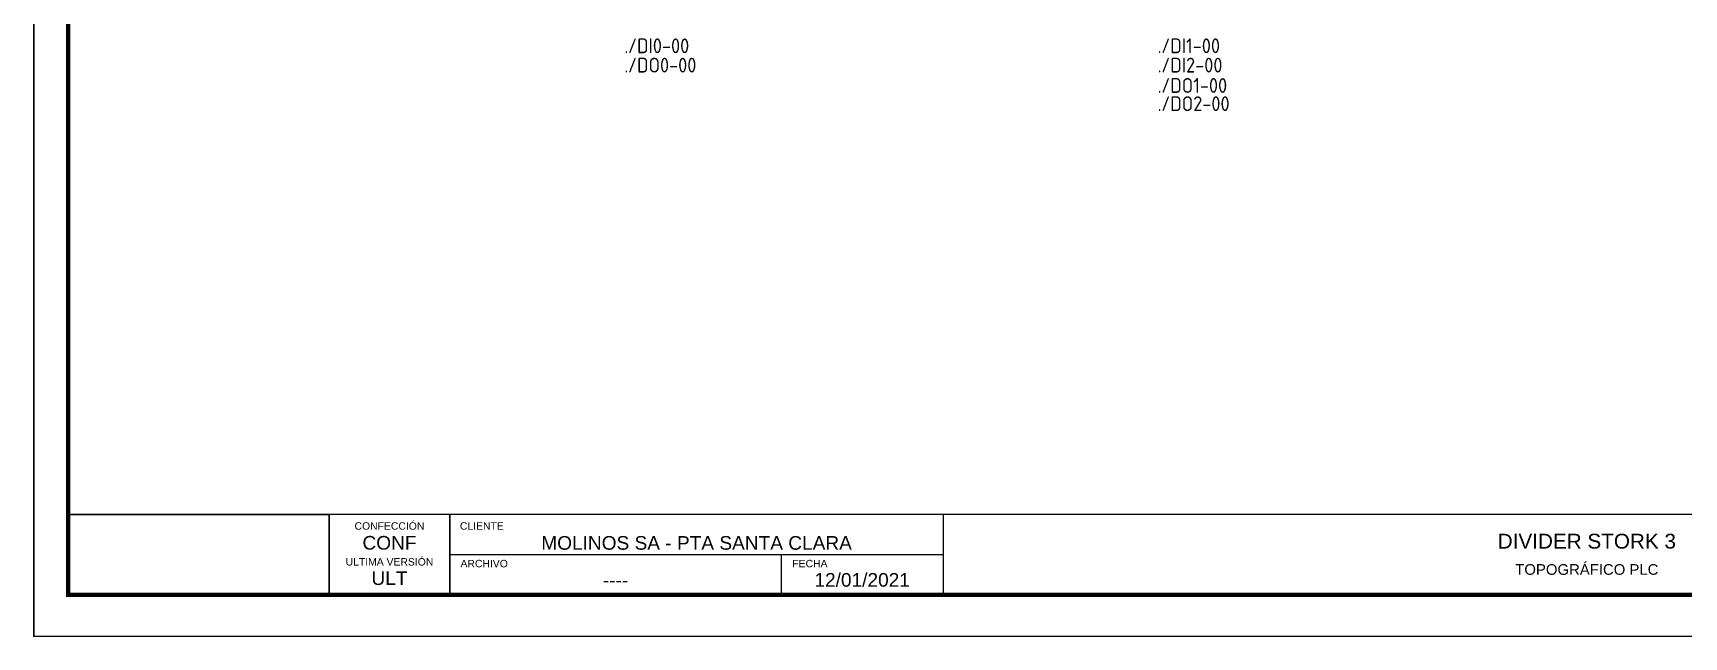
# Model space of a CAD drawing. Header units: millimetres. Extents: x 0 to 3797, y 0 to 1394.
# Drawn here: x 0 to 278.6, y 0 to 102 of the extents above; entities that cross this region are included whole.
import ezdxf
from ezdxf.enums import TextEntityAlignment as Align

# ---------------------------------------------------------------- set-up
doc = ezdxf.new("R2010")
doc.units = ezdxf.units.MM
doc.layers.add('eProC - L2', color=41, linetype='Continuous', lineweight=20)
doc.layers.add('SYMS', color=7, linetype='Continuous')
doc.layers.add('XREF', color=7, linetype='Continuous')
doc.styles.get("Standard").update_dxf_attribs({"font": 'arial.ttf'})
doc.styles.add('WD_IEC', font='ISOCP2.shx', dxfattribs={"width": 0.9, "height": 4})
picture_1 = doc.add_image_def('image1.jpg', size_in_pixel=(564, 174))

# ---------------------------------------------------------------- blocks, each defined once
blk = doc.blocks.new('HA2S1_REF')
at = {"insert": (-0.06, -1.16), "char_height": 2.5, "attachment_point": 7, "style": 'WD_IEC'}
blk.add_mtext_dynamic_manual_height_columns('./', width=7.4899, gutter_width=12.5, heights=[0], dxfattribs=at)
at = {"style": 'WD_IEC', "flags": 8}
blk.add_attdef('SIGCODE', (0, 3), '', height=2.5, dxfattribs=at)
at = {"style": 'WD_IEC'}
blk.add_attdef('XREF', (2.04, -1.16), '', height=2.5, dxfattribs=at)
blk.add_attdef('DESC1', text='', height=2.5, dxfattribs=at).set_placement((4.5, -4.1), align=Align.MIDDLE_CENTER)
blk = doc.blocks.new('eproc_rotulo_010')
at = {"layer": 'eProC - L2', "color": 0, "lineweight": 5, "const_width": 0.233}
for points in [[(0.12, 297.12), (420.12, 297.12), (420.12, 0.12), (0.12, 0.12), (0.12, 297.12)], [(5.9, 20.72), (414.37, 20.7)], [(49.98, 7.12), (49.98, 20.72)], [(70.35, 7.12), (70.35, 20.72)], [(153.64, 7.04), (153.64, 20.64)], [(70.35, 13.92), (153.64, 13.92)], [(126.3, 7.12), (126.3, 13.92)]]:
    blk.add_lwpolyline(points, dxfattribs=at)
at = {"layer": 'eProC - L2', "color": 0}
blk.add_lwpolyline([(420.12, 0.12), (420.12, 297.12), (0.12, 297.12), (0.12, 0.12), (420.12, 0.12)], dxfattribs=at)
at = {"layer": 'eProC - L2', "color": 0, "lineweight": 40, "const_width": 0.75}
blk.add_lwpolyline([(5.92, 7.13), (414.37, 7.11), (414.4, 282.24), (5.95, 282.27)], close=True, dxfattribs=at)
at = {"layer": 'eProC - L2', "color": 0, "char_height": 1.2552}
for s, insert, attachment_point in [('{\\fArial|b0|i0|c0|p18;CONFECCIÓN }', (60.16, 18.11), 8), ('{\\fArial|b0|i0|c0|p18;CLIENTE}', (72.05, 18.11), 7), ('{\\fArial|b0|i0|c0|p18;ULTIMA VERSIÓN}', (60.16, 12.05), 8), ('{\\fArial|b0|i0|c0|p18;ARCHIVO}', (72.15, 11.76), 7), ('{\\fArial|b0|i0|c0|p18;FECHA}', (128.15, 11.76), 7)]:
    blk.add_mtext(s, dxfattribs=dict(at, insert=insert, attachment_point=attachment_point))
at = {"layer": 'eProC - L2', "color": 0}
for tag, height, p in [('CONF', 2.31, (60.16, 14.76)), ('CLIENTE', 2.31, (111.99, 14.74)), ('DESC_1', 2.5, (262.25, 14.94)), ('DESC__2', 1.8, (262.25, 10.51)), ('ULT', 2.31, (60.16, 8.79)), ('ARCH', 2.31, (98.32, 8.46)), ('FECHA', 2.31, (139.94, 8.5))]:
    blk.add_attdef(tag, text='', height=height, dxfattribs=at).set_placement(p, align=Align.CENTER)
for tag, p in [('GR', (386.11, 17)), ('PGRAL', (411.76, 17.25)), ('PG', (382.35, 11.13)), ('PT', (394.05, 11.13)), ('PAGT', (408.55, 11.13))]:
    blk.add_attdef(tag, text='', height=3, dxfattribs=at).set_placement(p, align=Align.MIDDLE_CENTER)
at = {"layer": 'eProC - L2', "color": 0, "flags": 9}
blk.add_attdef('WD_TB', (0.12, 0.12), '', height=2.5, dxfattribs=at)
at = {"layer": 'eProC - L2', "color": 0}
image = blk.add_image(picture_1, insert=(5.9, 7.12), size_in_units=(44.08, 13.6), dxfattribs=at)
image.dxf.flags = 7

msp = doc.modelspace()

# ---------------------------------------------------------------- block references
at = {"layer": 'eProC - L2'}
ref = msp.add_blockref('eproc_rotulo_010', (0, 0), dxfattribs=at)
ref.add_attrib('CONF', 'CONF', dxfattribs={"color": 0, "height": 2.3051}).set_placement((60.164, 14.76), align=Align.CENTER)
ref.add_attrib('ULT', 'ULT', dxfattribs={"color": 0, "height": 2.3051}).set_placement((60.164, 8.785), align=Align.CENTER)
ref.add_attrib('ARCH', '----', dxfattribs={"color": 0, "height": 2.3051}).set_placement((98.324, 8.464), align=Align.CENTER)
ref.add_attrib('DESC_1', 'DIVIDER STORK 3', dxfattribs={"color": 0, "height": 2.5}).set_placement((262.253, 14.938), align=Align.CENTER)
ref.add_attrib('DESC__2', 'TOPOGRÁFICO PLC', dxfattribs={"color": 0, "height": 1.8}).set_placement((262.253, 10.507), align=Align.CENTER)
ref.add_attrib('FECHA', '12/01/2021', dxfattribs={"color": 0, "height": 2.3051}).set_placement((139.944, 8.501), align=Align.CENTER)
ref.add_attrib('CLIENTE', 'MOLINOS SA - PTA SANTA CLARA', dxfattribs={"color": 0, "height": 2.30515}).set_placement((111.995, 14.742), align=Align.CENTER)
at = {"layer": 'SYMS'}
ref = msp.add_blockref('HA2S1_REF', (99.91, 99.773), dxfattribs=at)
ref.add_attrib('XREF', 'DI0-00', (101.95, 98.616), dxfattribs={"layer": 'XREF', "height": 2.5, "style": 'WD_IEC'})
ref = msp.add_blockref('HA2S1_REF', (189.91, 99.773), dxfattribs=at)
ref.add_attrib('XREF', 'DI1-00', (191.95, 98.616), dxfattribs={"layer": 'XREF', "height": 2.5, "style": 'WD_IEC'})
ref = msp.add_blockref('HA2S1_REF', (99.91, 96.508), dxfattribs=at)
ref.add_attrib('XREF', 'DO0-00', (101.95, 95.351), dxfattribs={"layer": 'XREF', "height": 2.5, "style": 'WD_IEC'})
ref = msp.add_blockref('HA2S1_REF', (189.91, 96.508), dxfattribs=at)
ref.add_attrib('XREF', 'DI2-00', (191.95, 95.351), dxfattribs={"layer": 'XREF', "height": 2.5, "style": 'WD_IEC'})
ref = msp.add_blockref('HA2S1_REF', (189.91, 93.072), dxfattribs=at)
ref.add_attrib('XREF', 'DO1-00', (191.95, 91.915), dxfattribs={"layer": 'XREF', "height": 2.5, "style": 'WD_IEC'})
ref = msp.add_blockref('HA2S1_REF', (189.91, 89.995), dxfattribs=at)
ref.add_attrib('XREF', 'DO2-00', (191.95, 88.838), dxfattribs={"layer": 'XREF', "height": 2.5, "style": 'WD_IEC'})

doc.saveas('drawing.dxf')
